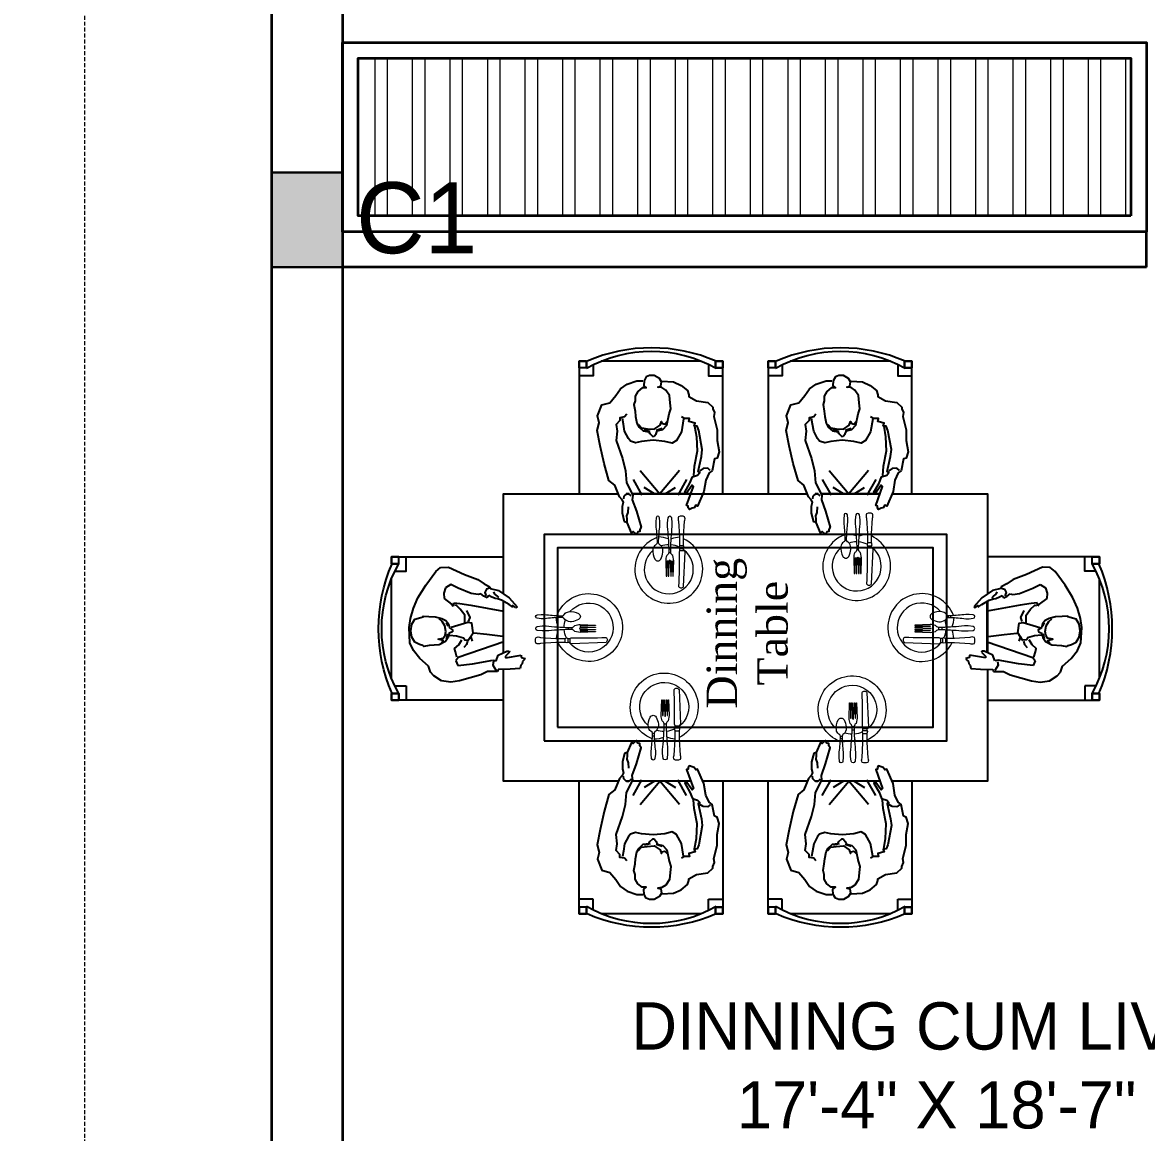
# Model space of a CAD drawing. Header units: millimetres. Extents: x -6808 to 215771, y -89660 to -16303.
# Drawn here: x 100478.6 to 100621.2, y -55889.9 to -55749.1 of the extents above; entities that cross this region are included whole.
import ezdxf

# ---------------------------------------------------------------- set-up
doc = ezdxf.new("R2010")
doc.units = ezdxf.units.MM
doc.header["$PDMODE"] = 35
doc.linetypes.add('ACAD_ISO10W100', pattern=[18, 12, -3, 0, -3])
doc.linetypes.add('DASHED', pattern=[0.75, 0.5, -0.25])
doc.layers.get('0').update_dxf_attribs({"color": 8})
doc.layers.add('_KTI_CONTROL', color=7, linetype='Continuous')
doc.layers.add('FUR', color=12, linetype='Continuous')
doc.layers.add('AR.furniture', color=7, linetype='Continuous', lineweight=35, true_color=0x009e9e)
doc.layers.add('furniture', color=7, linetype='Continuous', lineweight=5, true_color=0xe57b2a)
for name, color, linetype, lineweight in [('col.center', 5, 'ACAD_ISO10W100', 15), ('column', 5, 'Continuous', 30), ('dim2', 6, 'Continuous', 20), ('FUR TEXT', 7, 'Continuous', 20), ('text', 7, 'Continuous', 25), ('wall', 7, 'Continuous', 35)]:
    doc.layers.add(name, color=color, linetype=linetype, lineweight=lineweight)
doc.styles.add('SAJ', font='eurr____.ttf')
doc.styles.get("Standard").update_dxf_attribs({"font": 'times.ttf'})
doc.dimstyles.new('SAJ', dxfattribs={"dimtxt": 5, "dimasz": 2, "dimexe": 1, "dimexo": 1, "dimgap": 0.09375, "dimtad": 0, "dimdec": 1, "dimzin": 0, "dimdsep": 46, "dimlunit": 4, "dimtxsty": 'SAJ', "dimblk": 'OBLIQUE', "dimcen": 0.125, "dimdle": 0.375, "dimadec": 0, "dimazin": 0, "dimtfac": 1, "dimtdec": 1, "dimtofl": 0, "dimtmove": 0, "dimatfit": 3, "dimldrblk": 'OBLIQUE', "dimfxl": 1, "dimtolj": 1, "dimtzin": 0, "dimlwd": 5, "dimlwe": 5, "dimarcsym": 1})

# ---------------------------------------------------------------- blocks, each defined once
blk = doc.blocks.new('GFGFGFGFG')
at = {"color": 18, "linetype": 'ByBlock', "true_color": 0x000000}
for p, q in [((163126.72, -123710.87), (163126.41, -123711.24)), ((163126.41, -123711.24), (163126.47, -123711.93)), ((163126.47, -123711.93), (163126.79, -123712.44)), ((163120.54, -123718.02), (163120.85, -123718.89)), ((163120.97, -123719.78), (163120.76, -123720.68)), ((163130.5, -123722.61), (163130.18, -123722.92)), ((163130.18, -123722.92), (163130.18, -123723.3)), ((163130.18, -123723.3), (163130.56, -123723.68)), ((163130.56, -123723.68), (163130.94, -123723.74)), ((163132.95, -123723.05), (163132.13, -123722.99)), ((163133.45, -123723.24), (163132.95, -123723.05)), ((163133.95, -123723.17), (163133.45, -123723.24)), ((163134.46, -123723.17), (163133.95, -123723.17))]:
    blk.add_line(p, q, dxfattribs=at)
for points in [[(163113.53, -123718.03), (163113.65, -123716.33), (163114.16, -123715.2), (163114.91, -123714.26), (163115.54, -123714.07), (163115.79, -123714.07), (163116.42, -123712.94), (163116.67, -123711.24), (163117.36, -123710.49), (163117.61, -123710.49), (163118.18, -123710.24), (163118.74, -123710.36), (163120.75, -123709.86), (163122.33, -123709.86), (163123.96, -123709.55), (163124.9, -123709.86), (163125.03, -123710.24), (163126.79, -123710.62), (163127.1, -123711.06), (163128.17, -123711.56), (163129.87, -123711.81), (163132, -123712.75), (163131.88, -123713), (163132.26, -123713.25), (163132.32, -123713.57), (163132.51, -123713.94), (163132.26, -123714.13), (163132, -123714.13), (163131.94, -123714.38), (163129.11, -123713.38), (163128.92, -123713.57), (163130.24, -123714.51), (163129.93, -123714.63), (163128.61, -123713.88), (163127.67, -123713.5), (163127.42, -123712.75), (163127.04, -123712.44), (163126.91, -123712.69), (163124.65, -123712.19), (163123.65, -123712.06), (163120.82, -123712.56), (163120.19, -123712.81), (163120.13, -123713.25), (163119.75, -123713.13), (163119.5, -123714.07), (163119.06, -123713.94), (163119.06, -123714.7), (163118.81, -123715.14)], [(163120.19, -123713.19), (163121.76, -123712.94), (163123.9, -123712.81), (163126.16, -123713.25), (163127.48, -123713.38)], [(163119.12, -123714.82), (163121.01, -123715.14), (163122.33, -123715.89), (163122.7, -123716.52), (163122.45, -123717.59), (163122.26, -123719.34), (163122.45, -123721.04), (163122.64, -123721.92), (163122.39, -123722.67), (163122.01, -123722.99), (163120.94, -123723.55), (163119.87, -123723.74), (163119.06, -123723.87)], [(163126.76, -123715.45), (163130.2, -123718.35)], [(163128.08, -123714.38), (163130.41, -123715.7)], [(163130.2, -123717.56), (163129.28, -123716.02)], [(163119.94, -123721.48), (163120.44, -123721.04), (163120.57, -123720.22), (163120.63, -123719.16), (163120.06, -123718.28), (163119.5, -123718.09), (163119.75, -123718.03), (163119.87, -123717.59), (163119.5, -123717.27)], [(163126.76, -123721.24), (163130.2, -123718.35)], [(163130.2, -123719.14), (163129.28, -123720.68)], [(163118.43, -123723.24), (163118.81, -123723.55), (163118.93, -123724.24), (163119.37, -123724.24), (163119.94, -123724.81), (163120.94, -123724.68), (163122.33, -123724.81), (163124.97, -123723.87), (163126.79, -123723.43), (163128.55, -123723.3), (163130.37, -123722.36), (163131.06, -123722.42), (163132.76, -123721.79), (163135.15, -123721.1), (163135.46, -123721.29), (163135.77, -123721.29), (163135.84, -123721.6), (163136.21, -123721.79), (163135.77, -123722.3), (163135.96, -123722.55), (163134.46, -123723.17), (163134.33, -123723.55), (163133.07, -123723.87), (163132, -123723.87), (163131.44, -123723.74), (163131.06, -123723.93), (163130.62, -123724.3), (163128.92, -123725), (163128.23, -123725.87), (163125.72, -123726.57), (163123.08, -123727.19), (163120.82, -123727.63), (163119.69, -123727.32), (163118.68, -123727.57), (163117.05, -123726.94), (163116.73, -123725.75), (163115.66, -123724.87), (163114.66, -123724.18), (163113.97, -123723.17), (163113.46, -123721.73), (163113.46, -123720.85)], [(163128.08, -123722.31), (163130.41, -123720.99)]]:
    blk.add_lwpolyline(points, dxfattribs=at)
blk.add_lwpolyline([(163121.69, -123719.18), (163121.3, -123718.9), (163120.88, -123718.72), (163120.69, -123717.9), (163120.06, -123717.33), (163118.37, -123716.96), (163117.61, -123716.71), (163116.73, -123716.83), (163115.66, -123716.9), (163114.85, -123717.46), (163114.47, -123718.03), (163114.41, -123718.65), (163114.28, -123718.21), (163113.65, -123718.09), (163113.15, -123718.4), (163112.71, -123719.16), (163112.71, -123719.85), (163112.9, -123720.35), (163113.46, -123720.66), (163114.22, -123720.73), (163114.53, -123720.35), (163114.53, -123720.98), (163115.04, -123721.6), (163115.73, -123721.98), (163116.42, -123721.98), (163116.98, -123722.17), (163117.99, -123721.98), (163118.74, -123721.92), (163119.75, -123721.73), (163120.31, -123721.42), (163120.88, -123720.79), (163121.01, -123719.97), (163121.28, -123719.82), (163121.7, -123719.38)], close=True, dxfattribs=at)
at = {"layer": 'FUR', "color": 30, "linetype": 'Continuous'}
for points in [[(163110.57, -123710.12), (163111.57, -123710.12), (163111.57, -123709.03), (163110.57, -123709.03), (163110.57, -123710.12), (163111.57, -123710.12)], [(163130.2, -123709.03), (163110.57, -123709.03), (163110.57, -123709.03)], [(163112.75, -123711.12), (163112.75, -123709.03), (163112.75, -123709.03)], [(163110.57, -123712.21), (163110.57, -123727.02), (163110.57, -123727.02)], [(163111.12, -123711.12), (163112.75, -123711.12), (163112.75, -123711.12)], [(163130.2, -123713.77), (163130.2, -123722.45)], [(163130.2, -123722.9), (163130.2, -123723.32)], [(163110.57, -123729.2), (163110.57, -123730.29), (163111.57, -123730.29)], [(163110.57, -123730.29), (163110.57, -123729.2), (163110.57, -123729.2)], [(163111.57, -123729.2), (163111.57, -123730.29), (163110.57, -123730.29)], [(163111.12, -123728.2), (163112.75, -123728.2), (163112.75, -123728.2)], [(163111.57, -123729.2), (163111.57, -123730.29), (163111.57, -123730.29)], [(163112.75, -123728.2), (163112.75, -123730.29), (163112.75, -123730.29)], [(163110.57, -123730.29), (163130.2, -123730.29)]]:
    blk.add_lwpolyline(points, dxfattribs=at)
for points in [[(163111.57, -123709.03), (163111.57, -123710.12), (163110.57, -123710.12), (163110.57, -123709.03)], [(163110.57, -123729.2), (163111.57, -123729.2)]]:
    blk.add_lwpolyline(points, close=True, dxfattribs=at)
for points in [[(163110.57, -123710.03), (163107.94, -123716.11), (163107.94, -123723.02), (163110.57, -123729.1)], [(163111.66, -123710.03), (163108.3, -123715.93), (163108.3, -123723.2), (163111.66, -123729.2)]]:
    blk.add_open_spline(points, degree=3, dxfattribs=at)
blk = doc.blocks.new('VVV')
at = {"color": 18, "linetype": 'ByBlock', "true_color": 0x000000}
for p, q in [((163146.9, -123767), (163146.78, -123768.45)), ((163147.4, -123766.89), (163146.9, -123767)), ((163147.57, -123766.72), (163147.4, -123766.89)), ((163147.9, -123766.66), (163147.57, -123766.72)), ((163148.18, -123766.38), (163147.9, -123766.66)), ((163148.35, -123766.27), (163148.18, -123766.38)), ((163148.52, -123766.83), (163148.35, -123766.27)), ((163148.46, -123769.18), (163148.86, -123766.83)), ((163148.86, -123766.83), (163148.52, -123766.83)), ((163156.02, -123767.45), (163155.85, -123767.61)), ((163157.36, -123768.62), (163156.02, -123767.45)), ((163146.78, -123768.45), (163146.73, -123770.25)), ((163148.69, -123769.18), (163148.46, -123769.18)), ((163149.3, -123768.57), (163148.69, -123769.18)), ((163148.86, -123770.25), (163149.47, -123768.96)), ((163149.47, -123768.62), (163149.3, -123768.57)), ((163149.47, -123768.96), (163149.47, -123768.62)), ((163155.85, -123767.61), (163156.24, -123768.12)), ((163156.24, -123768.12), (163155.96, -123768.06)), ((163155.96, -123768.06), (163156.36, -123768.62)), ((163156.36, -123768.62), (163156.97, -123769.74)), ((163158.43, -123770.19), (163157.36, -123768.62)), ((163146.73, -123770.25), (163146.45, -123770.36)), ((163146.45, -123770.36), (163146.45, -123771.82)), ((163148.02, -123770.53), (163148.86, -123770.25)), ((163148.13, -123771.03), (163148.02, -123770.53)), ((163150.81, -123769.41), (163148.52, -123776.19)), ((163151.58, -123769.44), (163151.6, -123769.57)), ((163151.6, -123769.57), (163151.93, -123771.93)), ((163156.24, -123774.28), (163155.35, -123769.44)), ((163156.97, -123769.74), (163157.2, -123770.36)), ((163157.2, -123770.36), (163157.25, -123770.69)), ((163157.24, -123770.28), (163157.41, -123770.14)), ((163157.25, -123770.69), (163157.48, -123771.26)), ((163157.41, -123770.14), (163157.61, -123770.34)), ((163157.61, -123770.34), (163157.86, -123770.74)), ((163157.86, -123770.74), (163158.23, -123770.88)), ((163158.71, -123771.42), (163158.43, -123770.19)), ((163146.45, -123771.82), (163145.94, -123772.82)), ((163147.57, -123774.06), (163148.13, -123771.03)), ((163151.93, -123771.93), (163152.1, -123773.83)), ((163157.7, -123771.65), (163157.36, -123771.87)), ((163157.36, -123771.87), (163157.59, -123772.38)), ((163157.48, -123771.26), (163157.7, -123771.65)), ((163157.59, -123772.38), (163157.92, -123772.82)), ((163158.99, -123771.48), (163158.71, -123771.42)), ((163159.43, -123772.32), (163158.99, -123771.48)), ((163160.05, -123773.27), (163159.43, -123772.32)), ((163145.94, -123772.82), (163145.05, -123775.96)), ((163147.34, -123776.24), (163147.57, -123774.06)), ((163157.92, -123772.82), (163157.81, -123773.22)), ((163157.81, -123773.22), (163157.98, -123774.22)), ((163157.98, -123774.22), (163158.76, -123776.19)), ((163160.78, -123775.23), (163160.05, -123773.27)), ((163156.52, -123775.91), (163156.24, -123774.28)), ((163156.58, -123776.8), (163156.52, -123775.91)), ((163161.9, -123777.59), (163160.78, -123775.23)), ((163145.05, -123775.96), (163144.88, -123777.25)), ((163144.88, -123777.25), (163145.05, -123778.65)), ((163148.02, -123776.52), (163147.34, -123776.24)), ((163148.52, -123776.19), (163148.02, -123776.52)), ((163156.13, -123776.91), (163156.58, -123776.8)), ((163156.41, -123777.14), (163156.13, -123776.91)), ((163157.25, -123778.26), (163156.41, -123777.14)), ((163158.76, -123776.19), (163159.32, -123777.25)), ((163159.32, -123777.25), (163158.82, -123778.03)), ((163161.84, -123778.76), (163161.9, -123777.59)), ((163145.05, -123778.65), (163145.78, -123779.77)), ((163151.28, -123777.9), (163151.99, -123777.71)), ((163153.17, -123777.67), (163153.62, -123777.9)), ((163158.04, -123778.31), (163157.25, -123778.26)), ((163158.82, -123778.03), (163158.04, -123778.31)), ((163161.23, -123779.49), (163161.84, -123778.76)), ((163145.78, -123779.77), (163146.34, -123780.28)), ((163146.34, -123780.28), (163147.23, -123780.56)), ((163147.23, -123780.56), (163148.35, -123781.84)), ((163159.21, -123780.95), (163161.23, -123779.49)), ((163148.35, -123781.84), (163149.53, -123782.8)), ((163155.8, -123782.8), (163157.36, -123782.12)), ((163157.36, -123782.12), (163159.21, -123780.95)), ((163149.53, -123782.8), (163150.7, -123783.3)), ((163150.7, -123783.3), (163152.94, -123783.41)), ((163152.94, -123783.41), (163154.29, -123783.24)), ((163154.29, -123783.24), (163155.8, -123782.8))]:
    blk.add_line(p, q, dxfattribs=at)
for points in [[(163147.9, -123770.95), (163147.4, -123771.06), (163146.59, -123770.53)], [(163158.76, -123771.54), (163158.6, -123771.98), (163158.15, -123772.21), (163157.64, -123772.04)], [(163151.65, -123774.34), (163150.93, -123774.11)], [(163151.82, -123777.47), (163151.71, -123776.41), (163151.43, -123775.4), (163151.15, -123775.23), (163151.09, -123774.67), (163152.16, -123773.94), (163153.61, -123774.17), (163153.67, -123774.73), (163152.94, -123777.19)], [(163148.58, -123776.35), (163149.36, -123776.58), (163149.86, -123776.69), (163150.37, -123776.07), (163151.15, -123775.63)], [(163150.93, -123774.78), (163150.42, -123774.95), (163149.97, -123775.34)], [(163153.67, -123775.18), (163154.79, -123775.18), (163155.68, -123775.85), (163156.24, -123776.47), (163156.19, -123776.69)], [(163153.84, -123774.62), (163154.45, -123774.39), (163155.46, -123774.9)], [(163150.58, -123778.7), (163151.05, -123778.37), (163151.24, -123779.12), (163151.38, -123778.37), (163151.81, -123778.08), (163152.38, -123777.99), (163153.18, -123778.13), (163153.84, -123778.56), (163154.22, -123778.98)]]:
    blk.add_lwpolyline(points, dxfattribs=at)
blk.add_lwpolyline([(163152.33, -123777.03), (163152.1, -123777.52), (163151.49, -123777.64), (163150.87, -123778.03), (163150.41, -123779), (163150.31, -123780.44), (163150.14, -123781.23), (163150.31, -123781.4), (163150.42, -123781.9), (163150.76, -123782.57), (163151.54, -123783.02), (163152.44, -123783.19), (163153.45, -123783.02), (163154.17, -123782.57), (163154.45, -123781.68), (163154.51, -123781.34), (163154.62, -123781.34), (163154.57, -123780.5), (163154.51, -123779.55), (163154.29, -123778.59), (163154.01, -123777.98), (163153.5, -123777.59), (163152.89, -123777.46), (163152.6, -123776.99)], close=True, dxfattribs=at)
at = {"layer": 'FUR', "color": 30, "linetype": 'Continuous'}
for points in [[(163142.21, -123769.44), (163142.21, -123786.05), (163142.21, -123786.05)], [(163149.24, -123769.44), (163156.81, -123769.44)], [(163163.38, -123786.05), (163163.38, -123769.44)], [(163144.3, -123783.87), (163142.21, -123783.87), (163142.21, -123783.87)], [(163144.3, -123785.51), (163144.3, -123783.87), (163144.3, -123783.87)], [(163161.29, -123783.87), (163163.38, -123783.87), (163163.38, -123783.87)], [(163161.29, -123785.51), (163161.29, -123783.87), (163161.29, -123783.87)], [(163143.21, -123786.05), (163143.21, -123784.96), (163142.21, -123784.96), (163142.21, -123786.05), (163143.21, -123786.05), (163143.21, -123784.96)], [(163162.38, -123786.05), (163163.38, -123786.05), (163163.38, -123784.96)], [(163162.38, -123784.96), (163163.38, -123784.96), (163163.38, -123784.96)], [(163162.38, -123784.96), (163163.38, -123784.96), (163163.38, -123786.05)], [(163145.39, -123786.05), (163160.11, -123786.05), (163160.11, -123786.05)], [(163163.38, -123786.05), (163162.38, -123786.05), (163162.38, -123786.05)]]:
    blk.add_lwpolyline(points, dxfattribs=at)
for points in [[(163142.21, -123784.96), (163143.21, -123784.96), (163143.21, -123786.05), (163142.21, -123786.05)], [(163162.38, -123786.05), (163162.38, -123784.96)]]:
    blk.add_lwpolyline(points, close=True, dxfattribs=at)
for points in [[(163143.21, -123784.96), (163149.12, -123788.32), (163156.39, -123788.32), (163162.38, -123784.96)], [(163143.21, -123785.96), (163149.3, -123788.6), (163156.2, -123788.6), (163162.38, -123785.96)]]:
    blk.add_open_spline(points, degree=3, dxfattribs=at)
blk = doc.blocks.new('BBBBB')
at = {"layer": 'FUR', "color": 30, "linetype": 'Continuous'}
for points in [[(163146.75, -123697.85), (163130.2, -123697.85), (163130.2, -123711.96)], [(163156.81, -123697.85), (163149.24, -123697.85)], [(163172.72, -123711.96), (163172.72, -123697.85), (163157.92, -123697.85)], [(163172.72, -123722.45), (163172.72, -123713.77)], [(163172.72, -123723.32), (163172.72, -123722.9)], [(163130.2, -123724.48), (163130.2, -123739.94)], [(163172.72, -123750.43), (163172.72, -123724.48)], [(163130.2, -123741.75), (163130.2, -123750.43)], [(163130.2, -123750.89), (163130.2, -123751.3)], [(163172.72, -123751.3), (163172.72, -123750.89)], [(163130.2, -123752.46), (163130.2, -123769.44), (163146.75, -123769.44)], [(163157.92, -123769.44), (163172.72, -123769.44), (163172.72, -123752.46)]]:
    blk.add_lwpolyline(points, dxfattribs=at)
at = {"layer": '_KTI_CONTROL', "xscale": -1, "rotation": 180}
blk.add_blockref('VVV', (0, -247467.3), dxfattribs=at)
at = {"layer": '_KTI_CONTROL'}
for name, p in [('GFGFGFGFG', (0, 0)), ('GFGFGFGFG', (0, -27.98)), ('VVV', (0, 0))]:
    blk.add_blockref(name, p, dxfattribs=at)
at = {"layer": '_KTI_CONTROL', "xscale": -1}
for p in [(326302.92, 0), (326302.92, -27.98)]:
    blk.add_blockref('GFGFGFGFG', p, dxfattribs=at)
blk = doc.blocks.new('HGHGHGHGH')
at = {"layer": 'furniture', "color": 252, "lineweight": 15}
for p, q in [((206238.52, -145619.04), (206238.52, -145618.45)), ((206238.97, -145619.04), (206238.97, -145618.45)), ((206239.26, -145619.04), (206239.26, -145618.45)), ((206239.04, -145620.36), (206239.04, -145620.64)), ((206239.55, -145620.64), (206239.55, -145620.36)), ((206237.77, -145622.38), (206237.77, -145622.14)), ((206238.14, -145622.38), (206238.14, -145622.14))]:
    blk.add_line(p, q, dxfattribs=at)
for points in [[(206234.26, -145619.18, 0.204141), (206234.92, -145619.18), (206237.19, -145619.04), (206238.52, -145619.04), (206238.82, -145619.11), (206238.97, -145619.04), (206239.26, -145619.04), (206239.47, -145619.11, -0.015744), (206244.61, -145619.18, 0.538165), (206244.61, -145618.45), (206239.47, -145618.23), (206239.26, -145618.45), (206238.97, -145618.45), (206238.82, -145618.37), (206238.52, -145618.45), (206237.19, -145618.45), (206234.92, -145618.3, 0.204141), (206234.26, -145618.3), (206234.18, -145618.52), (206234.18, -145618.96)], [(206235.03, -145622.57), (206235.53, -145622.57, -0.016929), (206237.77, -145622.38), (206238.14, -145622.38, -0.321801), (206238.45, -145622.6, 0.220637), (206239.07, -145622.98, 0.151079), (206240.55, -145622.7, 0.601255), (206240.55, -145621.83, 0.098298), (206239.51, -145621.51, 0.173345), (206238.64, -145621.73, 0.127575), (206238.39, -145622.01, -0.108886), (206238.14, -145622.14), (206237.77, -145622.14, -0.016929), (206235.53, -145621.95), (206235.03, -145621.95), (206234.41, -145622.01, 0.903848), (206234.41, -145622.51)]]:
    blk.add_lwpolyline(points, format="xyb", close=True, dxfattribs=at)
blk.add_lwpolyline([(206234.42, -145620.79), (206235.15, -145620.87), (206235.73, -145620.87, -0.014819), (206239.04, -145620.64), (206239.55, -145620.64, -0.236068), (206239.99, -145620.94, 0.098033), (206240.79, -145621.09), (206243.07, -145621.01), (206243.07, -145620.94), (206240.79, -145620.87), (206240.79, -145620.79), (206243.07, -145620.72), (206243.07, -145620.64), (206240.72, -145620.57), (206240.65, -145620.5), (206240.72, -145620.43), (206243.07, -145620.36), (206243.07, -145620.28), (206240.79, -145620.21), (206240.79, -145620.14), (206243.07, -145620.06), (206243.07, -145619.99), (206240.79, -145619.91), (206239.99, -145620.06, -0.236068), (206239.55, -145620.36), (206239.04, -145620.36, -0.014819), (206235.73, -145620.14), (206235.15, -145620.14), (206234.42, -145620.21, 0.761905), (206234.42, -145620.79, 0.027392)], format="xyb", dxfattribs=at)
for centre, radius, start, end in [((206242.04, -145620.64), 5.02, 200.569, 154.0676), ((206242.04, -145620.64), 3.63, 220.4177, 142.8326), ((206242.3, -145618.65), 5.02, 184.3695, 198.7259), ((206242.04, -145620.64), 3.63, 154.8376, 175.191), ((206242.33, -145622.42), 5.09, 160.6267, 176.5244), ((206242.04, -145620.64), 3.63, 180.4281, 198.0635)]:
    blk.add_arc(centre, radius, start, end, dxfattribs=at)
blk = doc.blocks.new('_Oblique')
at = {"color": 0, "linetype": 'ByBlock', "lineweight": -2}
blk.add_line((-0.5, -0.5), (0.5, 0.5), dxfattribs=at)
blk = doc.blocks.new('*D2111')
at = {"layer": 'Defpoints', "color": 0, "transparency": 16777216}
for p in [(100486.46, -55546.18), (100510.17, -55546.18), (100510.17, -56266.18)]:
    blk.add_point(p, dxfattribs=at)
at = {"layer": 'dim2', "color": 0, "linetype": 'DASHED', "lineweight": 5, "transparency": 16777216}
for p, q in [((100509.17, -55546.18), (100485.46, -55546.18)), ((100486.46, -55545.8), (100486.46, -55897.12)), ((100486.46, -56266.55), (100486.46, -55915.23)), ((100509.17, -56266.18), (100485.46, -56266.18))]:
    blk.add_line(p, q, dxfattribs=at)
at = {"layer": 'dim2', "color": 0, "lineweight": 5, "transparency": 16777216, "xscale": 2, "yscale": 2, "zscale": 2}
for p, rotation in [((100486.46, -55546.18), 90), ((100486.46, -56266.18), 270)]:
    blk.add_blockref('_Oblique', p, dxfattribs=dict(at, rotation=rotation))
at = {"layer": 'dim2', "color": 0, "transparency": 16777216, "insert": (100486.46, -55906.18), "char_height": 12, "attachment_point": 5, "rotation": 90, "style": 'SAJ'}
blk.add_mtext("\\A1;60'", dxfattribs=at)
blk = doc.blocks.new('c1')
at = {"layer": 'column'}
blk.add_hatch(color=256, dxfattribs=at).paths.add_polyline_path([(58376.49, -43564.36), (58385.49, -43564.36), (58385.49, -43552.36), (58376.49, -43552.36)])
for p, q in [((58376.49, -43552.36), (58376.49, -43564.36)), ((58376.49, -43552.36), (58385.49, -43552.36)), ((58385.49, -43564.36), (58385.49, -43552.36)), ((58376.49, -43564.36), (58385.49, -43564.36))]:
    blk.add_line(p, q, dxfattribs=at)

msp = doc.modelspace()

# ---------------------------------------------------------------- hatches: boundary and pattern name
at = {"layer": 'AR.furniture', "lineweight": 5}
h = msp.add_hatch(dxfattribs=at)
h.set_pattern_fill('ANSI32', color=256, scale=0.5, angle=45, style=0)
h.set_pattern_definition([(90, (-1408.4855, -9653.635), (-4.7625, 4e-15), []), (90, (-1406.898, -9652.0474), (-4.7625, 4e-15), [])])
h.paths.add_polyline_path([(100521.168, -55753.676), (100521.168, -55773.676), (100619.168, -55773.676), (100619.168, -55753.676)])

# ---------------------------------------------------------------- linework, layer by layer
at = {"layer": '_KTI_CONTROL', "color": 4, "ltscale": 50}
for points in [[(100544.756, -55840.219), (100595.836, -55840.219), (100595.836, -55814.058), (100544.756, -55814.058)], [(100546.47, -55838.504), (100594.122, -55838.504), (100594.122, -55815.773), (100546.47, -55815.773)]]:
    msp.add_lwpolyline(points, close=True, dxfattribs=at)
at = {"layer": 'AR.furniture'}
for points in [[(100621.168, -55775.676), (100519.168, -55775.676), (100519.168, -55751.676), (100621.168, -55751.676)], [(100619.168, -55773.676), (100521.168, -55773.676), (100521.168, -55753.676), (100619.168, -55753.676)]]:
    msp.add_lwpolyline(points, close=True, dxfattribs=at)
at = {"layer": 'wall'}
msp.add_line((100519.168, -55555.176), (100519.168, -56257.176), dxfattribs=at)
at = {"layer": 'wall', "color": 1}
for p, q in [((100621.168, -55775.676), (100519.168, -55775.676)), ((100621.168, -55780.176), (100621.168, -55775.676)), ((100621.168, -55780.176), (100519.168, -55780.176))]:
    msp.add_line(p, q, dxfattribs=at)
at = {"layer": 'wall'}
msp.add_lwpolyline([(100822.168, -56266.176), (100834.168, -56266.176), (100834.168, -55546.176), (100510.168, -55546.176), (100510.168, -56266.176), (100528.168, -56266.176)], dxfattribs=at)

# ---------------------------------------------------------------- block references
at = {"layer": '_KTI_CONTROL', "xscale": -0.8571428571428571, "yscale": 0.8571428571428571, "zscale": 0.8571428571428571, "rotation": 270}
msp.add_blockref('BBBBB', (206627.708, -195671.248), dxfattribs=at)
at = {"layer": '_KTI_CONTROL', "color": 7, "yscale": 0.8571428571428571, "zscale": 0.8571428571428571}
for p, xscale, rotation in [((225378.258, 120960.411), 0.8571428571428571, 269.9999999999999), ((225402.098, 120960.771), 0.8571428571428571, 269.9999999999999), ((-76228.489, -180643.56), -0.8571428571428571, 180), ((277371.549, -180643.56), 0.8571428571428571, 180), ((225377.679, -232614.826), -0.8571428571428571, 270), ((225401.518, -232615.186), -0.8571428571428571, 270)]:
    msp.add_blockref('HGHGHGHGH', p, dxfattribs=dict(at, xscale=xscale, rotation=rotation))
at = {"layer": 'column'}
msp.add_blockref('c1', (42133.676, -12215.814), dxfattribs=at)

# ---------------------------------------------------------------- texts
at = {"layer": 'col.center', "linetype": 'ByBlock', "insert": (100520.898, -55769.409), "char_height": 9, "width": 293.6941, "attachment_point": 1, "style": 'SAJ'}
msp.add_mtext('\\A1;{\\fCentury Gothic|b0|i0|c0|p34;C1}', dxfattribs=at)
at = {"layer": 'FUR TEXT', "ltscale": 0.25, "insert": (100575.711, -55826.585), "char_height": 3.85714, "width": 18.0112, "attachment_point": 8, "rotation": 90}
msp.add_mtext('Dinning Table', dxfattribs=at)
at = {"layer": 'text', "ltscale": 2, "insert": (100549.129, -55873.385), "char_height": 6, "width": 115.0205, "attachment_point": 1, "style": 'SAJ'}
msp.add_mtext('\\A1;{\\fCentury Gothic|b0|i0|c0|p34;   DINNING CUM LIVING\\P         17\'-4" X 18\'-7"}', dxfattribs=at)

# ---------------------------------------------------------------- dimensions: what is measured, and where the dimension line sits
at = {"layer": 'dim2'}
dim = msp.add_aligned_dim(p1=(100510.168, -56266.176), p2=(100510.168, -55546.176), distance=23.711, dimstyle='SAJ', override={"dimtxt": 12}, dxfattribs=at)
dim.commit()
dim.dimension.update_dxf_attribs({"geometry": '*D2111', "text_midpoint": (100486.457, -55906.176)})

doc.saveas('drawing.dxf')
